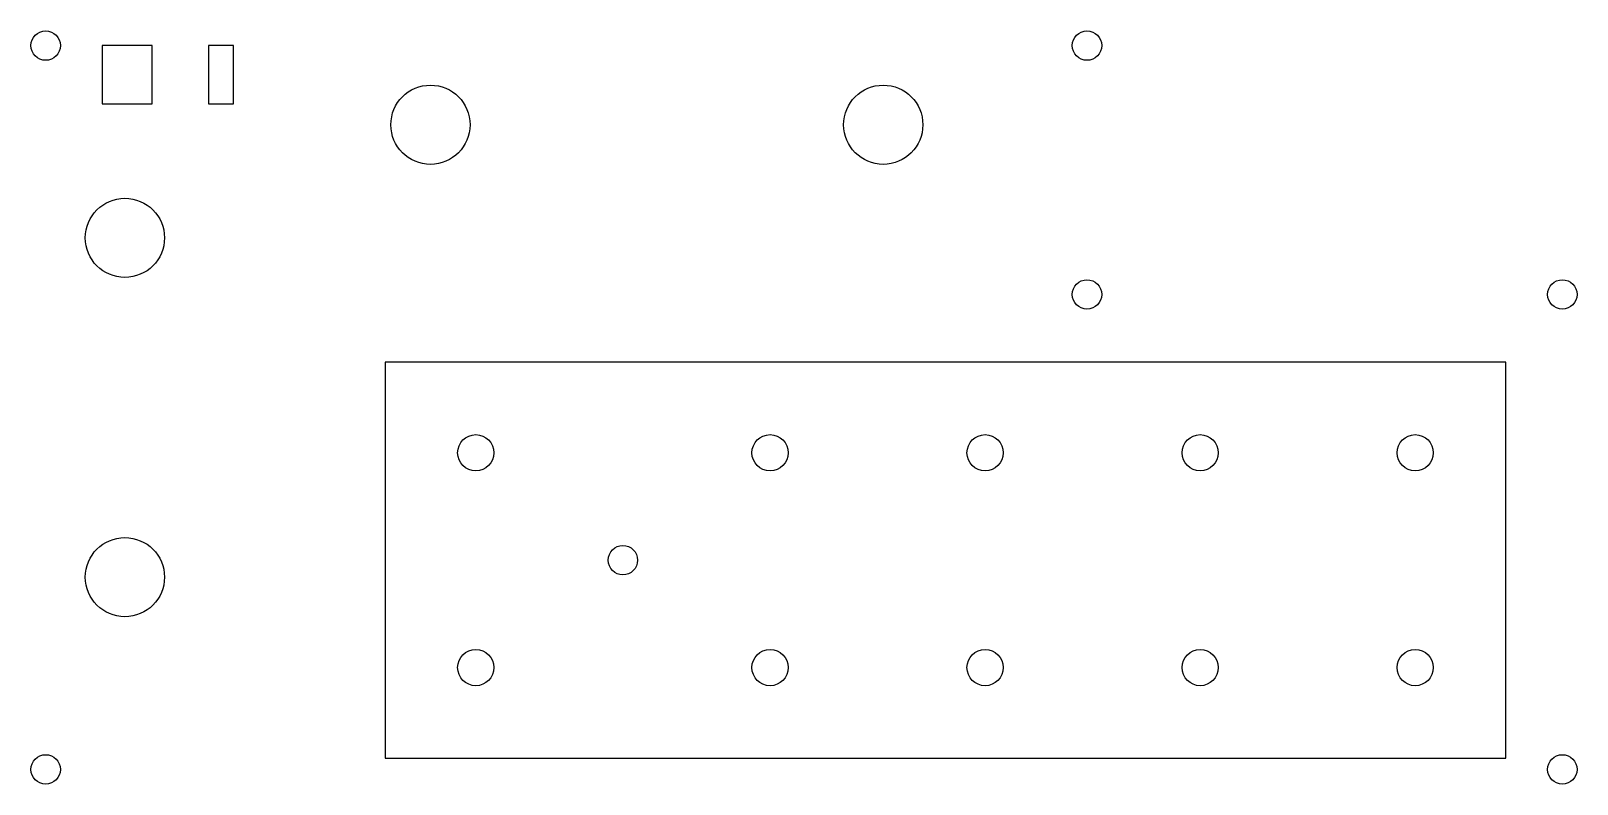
# Model space of a CAD drawing. Header units: millimetres. Extents: x -68 to 68, y -33 to 33.
import ezdxf

# ---------------------------------------------------------------- set-up
doc = ezdxf.new("R2010")
doc.units = ezdxf.units.MM
doc.layers.add('Sketch007', color=7, linetype='CONTINUOUS')

msp = doc.modelspace()

# ---------------------------------------------------------------- linework, layer by layer
at = {"layer": 'Sketch007'}
for p, q in [((-62, 32), (-62, 26.84)), ((-57.6, 32), (-62, 32)), ((-57.6, 26.84), (-57.6, 32)), ((-52.6, 32), (-52.6, 26.84)), ((-50.4, 32), (-52.6, 32)), ((-50.4, 26.84), (-50.4, 32)), ((-62, 26.84), (-57.6, 26.84)), ((-52.6, 26.84), (-50.4, 26.84)), ((-37, 4), (-37, -31)), ((62, 4), (-37, 4)), ((62, -31), (62, 4)), ((-37, -31), (62, -31))]:
    msp.add_line(p, q, dxfattribs=at)
for centre, radius in [((-67, 32), 1.3), ((25, 32), 1.3), ((-33, 25), 3.5), ((7, 25), 3.5), ((-60, 15), 3.5), ((25, 10), 1.3), ((67, 10), 1.3), ((-29, -4), 1.6), ((-3, -4), 1.6), ((16, -4), 1.6), ((35, -4), 1.6), ((54, -4), 1.6), ((-60, -15), 3.5), ((-16, -13.5), 1.3), ((-29, -23), 1.6), ((-3, -23), 1.6), ((16, -23), 1.6), ((35, -23), 1.6), ((54, -23), 1.6), ((-67, -32), 1.3), ((67, -32), 1.3)]:
    msp.add_circle(centre, radius, dxfattribs=at)

doc.saveas('drawing.dxf')
